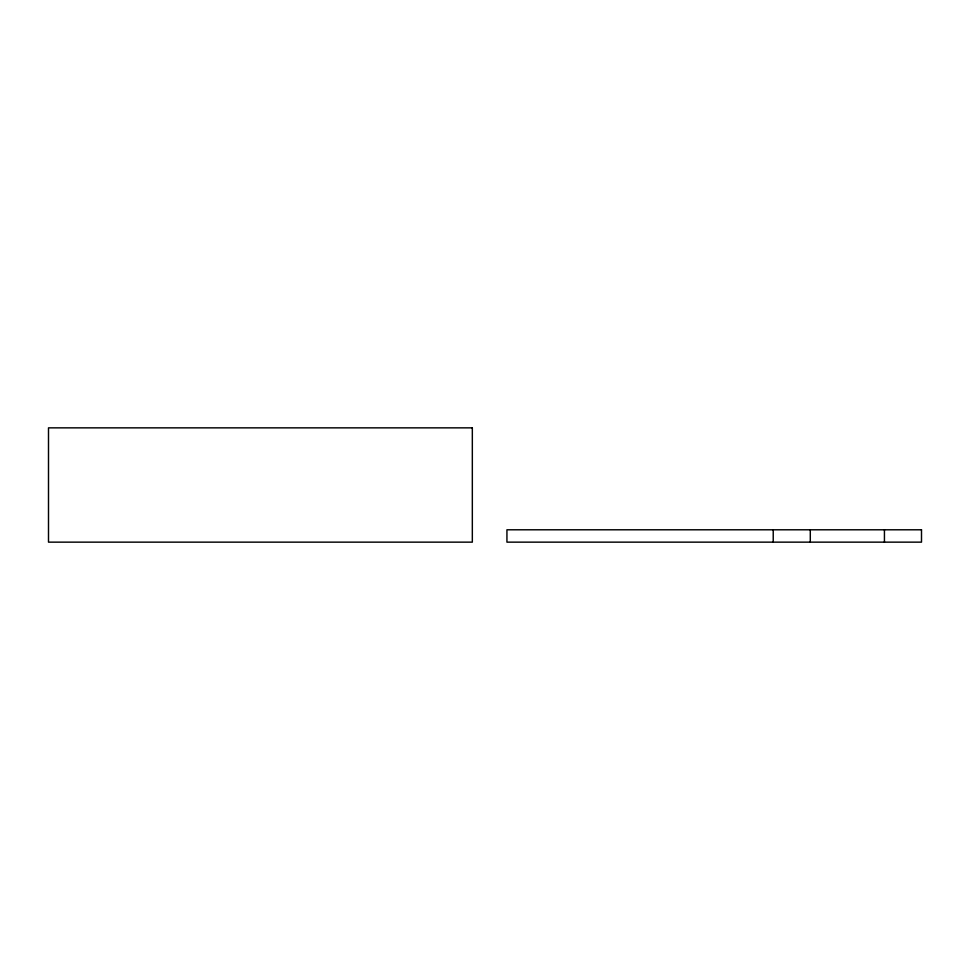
<?xml version="1.0" encoding="UTF-8"?>
<svg xmlns="http://www.w3.org/2000/svg" width="970" height="970" viewBox="0 0 970 970"><rect width="100%" height="100%" fill="white"/><g stroke="black" fill="none" stroke-linecap="round" stroke-linejoin="round"><path stroke-width="1.45" d="M884.434 529.79L884.434 542.145M810.289 529.79L810.289 542.145M773.223 529.79L773.223 542.145M472.329 427.855L48.5 427.855L48.5 542.145L472.329 542.145L472.329 427.855M921.5 529.79L506.934 529.79L506.934 542.145L921.5 542.145L921.5 529.79"/></g></svg>
